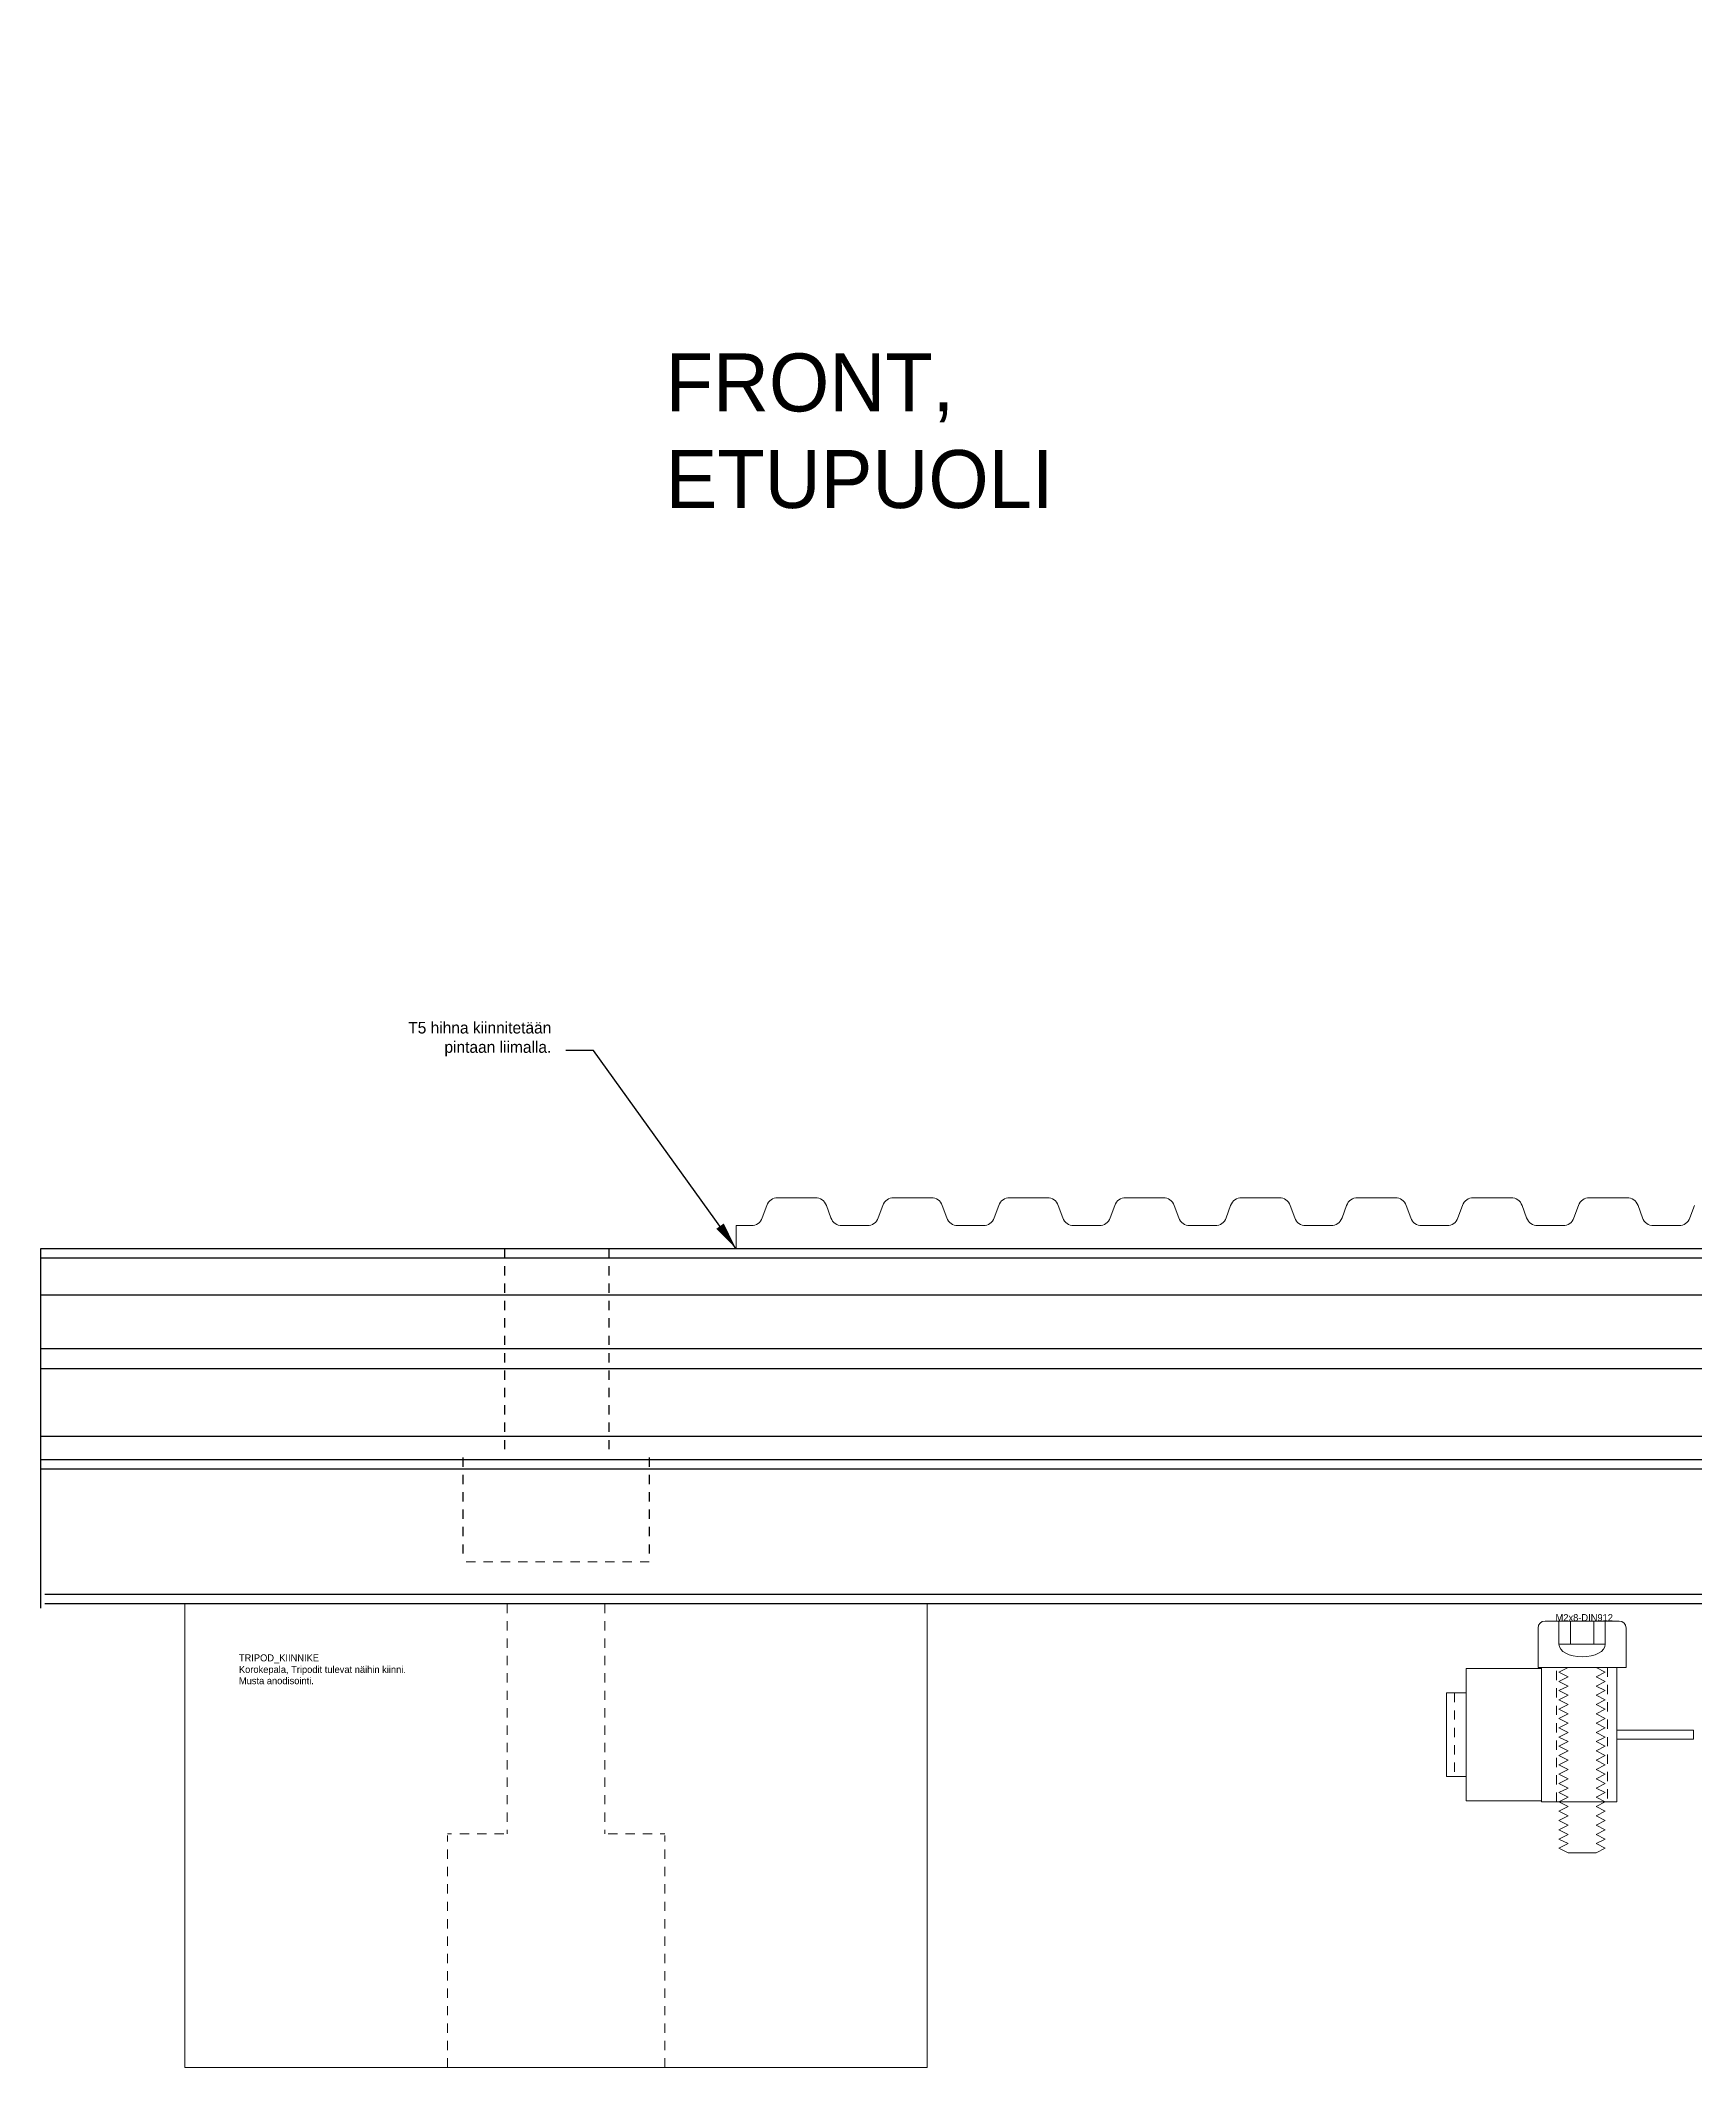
# Model space of a CAD drawing. Header units: millimetres. Extents: x -784753 to 2734, y -375 to 77802.
# Drawn here: x 864 to 935.3, y 68.8 to 156.2 of the extents above; entities that cross this region are included whole.
import ezdxf

# ---------------------------------------------------------------- set-up
doc = ezdxf.new("R2010")
doc.units = ezdxf.units.MM
doc.linetypes.add('phl_center', pattern=[0.75, 0.4, -0.35])
doc.linetypes.add('phl_thick', pattern=[0])
doc.layers.add('ATTRIBUUTIT', color=61, linetype='Continuous', plot=False)
for name, color, linetype in [('Comments', 50, 'Continuous'), ('HIHNA', 53, 'Continuous'), ('KELKKA', 6, 'Continuous'), ('KISKO', 253, 'Continuous'), ('PULTIT_MUTTERIT_RUUVIT', 131, 'Continuous'), ('RAJAKYTKIN', 3, 'Continuous')]:
    doc.layers.add(name, color=color, linetype=linetype)
doc.dimstyles.new('SAVPEK_01', dxfattribs={"dimtxt": 0.5, "dimasz": 1.2, "dimexe": 1.25, "dimexo": 0.625, "dimtad": 1, "dimjust": 3, "dimdsep": 46, "dimtxsty": 'Standard', "dimcen": -1.5, "dimclrt": 256, "dimadec": 0, "dimazin": 0, "dimtfac": 1, "dimtmove": 0, "dimatfit": 3, "dimfxl": 0, "dimarcsym": 0})

# ---------------------------------------------------------------- blocks, each defined once
blk = doc.blocks.new('T5-HIHNA-SUORA-LSIDE')
at = {"lineweight": 0}
for p, q in [((1561.976341090022, 87.91716271852886), (1556.976341090022, 87.91716271852886)), ((1566.976341090022, 87.91716271852886), (1561.976341090022, 87.91716271852886)), ((1561.976341090022, 87.91716271852886), (1561.976341090022, 87.91716271852886)), ((1571.976341090022, 87.91716271852886), (1566.976341090022, 87.91716271852886)), ((1566.976341090022, 87.91716271852886), (1566.976341090022, 87.91716271852886)), ((1576.976341090022, 87.91716271852886), (1571.976341090022, 87.91716271852886)), ((1571.976341090022, 87.91716271852886), (1571.976341090022, 87.91716271852886)), ((1581.976341090022, 87.91716271852886), (1576.976341090022, 87.91716271852886)), ((1576.976341090022, 87.91716271852886), (1576.976341090022, 87.91716271852886)), ((1586.976341090022, 87.91716271852886), (1581.976341090022, 87.91716271852886)), ((1581.976341090022, 87.91716271852886), (1581.976341090022, 87.91716271852886)), ((1591.976341090022, 87.91716271852886), (1586.976341090022, 87.91716271852886)), ((1586.976341090022, 87.91716271852886), (1586.976341090022, 87.91716271852886)), ((1596.976341090022, 87.91716271852886), (1591.976341090022, 87.91716271852886)), ((1591.976341090022, 87.91716271852886), (1591.976341090022, 87.91716271852886)), ((1601.976341090022, 87.91716271852886), (1596.976341090022, 87.91716271852886)), ((1596.976341090022, 87.91716271852886), (1596.976341090022, 87.91716271852886)), ((1602.080076991381, 87.91716271852886), (1601.976341090022, 87.91716271852886)), ((1601.976341090022, 87.91716271852886), (1601.976341090022, 87.91716271852886)), ((1602.080076991381, 86.91716271852886), (1602.080076991381, 87.91716271852886)), ((1560.956598548733, 86.58817279019172), (1560.75931935019, 86.04615264686606)), ((1561.976341090022, 86.91716271852886), (1561.426444859127, 86.91716271852886)), ((1561.976341090022, 86.91716271852886), (1562.526237320917, 86.91716271852886)), ((1562.99608363131, 86.5881727901916), (1563.193362829853, 86.04615264686618)), ((1565.956598548733, 86.58817279019172), (1565.75931935019, 86.04615264686606)), ((1566.976341090022, 86.91716271852886), (1566.426444859127, 86.91716271852886)), ((1566.976341090022, 86.91716271852886), (1567.526237320917, 86.91716271852886)), ((1567.99608363131, 86.5881727901916), (1568.193362829853, 86.04615264686606)), ((1570.956598548733, 86.5881727901916), (1570.75931935019, 86.04615264686606)), ((1571.976341090022, 86.91716271852886), (1571.426444859127, 86.91716271852886)), ((1571.976341090022, 86.91716271852886), (1572.526237320917, 86.91716271852886)), ((1572.99608363131, 86.5881727901916), (1573.193362829853, 86.04615264686606)), ((1575.956598548733, 86.5881727901916), (1575.75931935019, 86.04615264686606)), ((1576.976341090022, 86.91716271852886), (1576.426444859127, 86.91716271852886)), ((1576.976341090022, 86.91716271852886), (1577.526237320917, 86.91716271852886)), ((1577.99608363131, 86.5881727901916), (1578.193362829853, 86.04615264686606)), ((1580.956598548733, 86.5881727901916), (1580.75931935019, 86.04615264686606)), ((1581.976341090022, 86.91716271852886), (1581.426444859127, 86.91716271852886)), ((1581.976341090022, 86.91716271852886), (1582.526237320917, 86.91716271852886)), ((1582.99608363131, 86.5881727901916), (1583.193362829853, 86.04615264686606)), ((1585.956598548733, 86.5881727901916), (1585.75931935019, 86.04615264686606)), ((1586.976341090022, 86.91716271852886), (1586.426444859127, 86.91716271852886)), ((1586.976341090022, 86.91716271852886), (1587.526237320917, 86.91716271852886)), ((1587.99608363131, 86.5881727901916), (1588.193362829853, 86.04615264686606)), ((1590.956598548733, 86.5881727901916), (1590.75931935019, 86.04615264686606)), ((1591.976341090022, 86.91716271852886), (1591.426444859127, 86.91716271852886)), ((1591.976341090022, 86.91716271852886), (1592.526237320917, 86.91716271852886)), ((1592.99608363131, 86.5881727901916), (1593.193362829853, 86.04615264686606)), ((1595.956598548733, 86.5881727901916), (1595.75931935019, 86.04615264686606)), ((1596.976341090022, 86.91716271852886), (1596.426444859127, 86.91716271852886)), ((1596.976341090022, 86.91716271852886), (1597.526237320917, 86.91716271852886)), ((1597.99608363131, 86.5881727901916), (1598.193362829853, 86.04615264686606)), ((1600.956598548733, 86.5881727901916), (1600.75931935019, 86.04615264686606)), ((1601.976341090022, 86.91716271852886), (1601.426444859127, 86.91716271852886)), ((1601.976341090022, 86.91716271852886), (1602.080076991381, 86.91716271852886)), ((1563.663209140246, 85.71716271852893), (1565.289473039797, 85.71716271852893)), ((1568.663209140246, 85.71716271852881), (1570.289473039797, 85.71716271852881)), ((1573.663209140246, 85.71716271852881), (1575.289473039797, 85.71716271852881)), ((1578.663209140246, 85.71716271852881), (1580.289473039797, 85.71716271852881)), ((1583.663209140246, 85.71716271852881), (1585.289473039797, 85.71716271852881)), ((1588.663209140246, 85.71716271852881), (1590.289473039797, 85.71716271852881)), ((1593.663209140246, 85.71716271852881), (1595.289473039797, 85.71716271852881)), ((1598.663209140246, 85.71716271852881), (1600.289473039797, 85.71716271852881))]:
    blk.add_line(p, q, dxfattribs=at)
for centre, start, end in [((1561.426444859127, 86.41716271852886), 90, 160.0000000000197), ((1562.526237320917, 86.41716271852886), 19.99999999999815, 90), ((1566.426444859127, 86.41716271852886), 90, 160.0000000000074), ((1567.526237320917, 86.41716271852886), 19.99999999999815, 90), ((1571.426444859127, 86.41716271852886), 90, 160.0000000000197), ((1572.526237320917, 86.41716271852886), 19.99999999999815, 90), ((1576.426444859127, 86.41716271852886), 90, 160.0000000000197), ((1577.526237320917, 86.41716271852886), 19.99999999999815, 90), ((1581.426444859127, 86.41716271852886), 90, 160.0000000000197), ((1582.526237320917, 86.41716271852886), 19.99999999999815, 90), ((1586.426444859127, 86.41716271852886), 90, 160.0000000000197), ((1587.526237320917, 86.41716271852886), 19.99999999999815, 90), ((1591.426444859127, 86.41716271852886), 90, 160.0000000000197), ((1592.526237320917, 86.41716271852886), 19.99999999999815, 90), ((1596.426444859127, 86.41716271852886), 90, 160.0000000000197), ((1597.526237320917, 86.41716271852886), 19.99999999999815, 90), ((1601.426444859127, 86.41716271852886), 90, 160.0000000000197), ((1563.663209140246, 86.21716271852893), 199.9999999999982, 270), ((1565.289473039797, 86.21716271852893), 270, 339.9999999999896), ((1568.663209140246, 86.21716271852881), 199.9999999999982, 270), ((1570.289473039797, 86.21716271852881), 270, 340.0000000000019), ((1573.663209140246, 86.21716271852881), 199.9999999999982, 270), ((1575.289473039797, 86.21716271852881), 270, 340.0000000000019), ((1578.663209140246, 86.21716271852881), 199.9999999999982, 270), ((1580.289473039797, 86.21716271852881), 270, 340.0000000000019), ((1583.663209140246, 86.21716271852881), 199.9999999999982, 270), ((1585.289473039797, 86.21716271852881), 270, 340.0000000000019), ((1588.663209140246, 86.21716271852881), 199.9999999999982, 270), ((1590.289473039797, 86.21716271852881), 270, 340.0000000000019), ((1593.663209140246, 86.21716271852881), 199.9999999999982, 270), ((1595.289473039797, 86.21716271852881), 270, 340.0000000000019), ((1598.663209140246, 86.21716271852881), 199.9999999999982, 270), ((1600.289473039797, 86.21716271852881), 270, 340.0000000000019)]:
    blk.add_arc(centre, 0.5, start, end, dxfattribs=at)
blk = doc.blocks.new('KISKO-TS-15-1-LSIDE')
at = {"linetype": 'phl_thick'}
for p, q in [((73.11631396616599, 1.812547684726582), (271.5680778526787, 1.81254768472661)), ((271.7555301679522, -13.5), (271.7555301679522, 2)), ((72.92189593231546, 1.412547684726604), (271.5680778526787, 1.412547684726604)), ((70.29115373485592, -4), (271.7555301679522, -4)), ((70.09673570100608, -4.400000000000006), (271.7555301679522, -4.400000000000006)), ((69.61069061638091, -5.400000000000006), (271.7555301679522, -5.400000000000006)), ((68.19015094980205, -8.32265000000001), (271.7555301679522, -8.32265000000001)), ((67.7692237553897, -9.18867499999996), (271.7555301679522, -9.18867499999999)), ((66.64675075091168, -11.49807600000003), (271.7555301679522, -11.498076)), ((65.86814346476899, -13.09999999999999), (271.7555301679522, -13.09999999999999)), ((65.6737254309196, -13.50000000000003), (271.7555301679522, -13.5))]:
    blk.add_line(p, q, dxfattribs=at)
at = {"linetype": 'phl_center'}
for p, q in [((245.5055301679522, -4.5), (245.5055301679522, 0)), ((253.5524683166989, -4.5), (253.5524683166989, 0)), ((247.2555301679522, -13.5), (247.2555301679522, -4.5)), ((251.7555301679522, -13.5), (251.7555301679522, -4.5))]:
    blk.add_line(p, q, dxfattribs=at)
at = {"linetype": 'phl_center', "lineweight": 0}
blk.add_line((245.5055301679522, 0), (253.5524683166989, 0), dxfattribs=at)
at = {"layer": 'ATTRIBUUTIT', "lineweight": 0, "flags": 8}
for tag, p in [('_TYYPPI', (-20.78915164481668, -0.2964930656445119)), ('_KUVAUS', (-20.78915164481668, -0.7964928656445238)), ('_NOTES', (-20.78915164481668, -1.282928665094346)), ('_NOTES_RIVI2', (-20.78915164481668, -1.746930919008918)), ('_NOTES_RIVI3', (-20.78915164481668, -2.218700985267333))]:
    blk.add_attdef(tag, p, '', height=0.3, dxfattribs=at)
blk = doc.blocks.new('TRIPOD-KIINNITYS-PALA-LSIDE')
at = {"lineweight": 0}
for p, q in [((0, 0), (0, 20)), ((0, 20), (6, 20)), ((6, 20), (8.5, 20)), ((8.5, 20), (23.5, 20)), ((13.75, 20), (18.25, 20)), ((16, 20), (13.90000000000009, 20)), ((16, 20), (18.09999999999991, 20)), ((26, 20), (23.5, 20)), ((32, 20), (26, 20)), ((32, 0), (32, 20)), ((16, 0), (0, 0)), ((8.5, 0), (6, 0)), ((16, 0), (32, 0)), ((23.5, 0), (26, 0))]:
    blk.add_line(p, q, dxfattribs=at)
at = {"linetype": 'phl_center', "lineweight": 0}
for p, q in [((13.90000000000009, 20), (13.90000000000009, 10.07553032692067)), ((18.09999999999991, 20), (18.09999999999991, 10.07553032692067)), ((13.75, 10.07553032692067), (11.31999999999971, 10.07553032692067)), ((11.31999999999971, 0), (11.31999999999971, 10)), ((18.25, 10.07553032692067), (20.6899999999996, 10.07553032692067)), ((20.6899999999996, 0), (20.6899999999996, 10)), ((16, 0), (11.31999999999971, 0))]:
    blk.add_line(p, q, dxfattribs=at)
at = {"layer": 'ATTRIBUUTIT', "lineweight": 0, "flags": 8}
for tag, p in [('_TYYPPI', (2.326880084637196, 17.51724827334185)), ('_KUVAUS', (2.326880084637196, 17.01724847334184)), ('_NOTES', (2.326880084637196, 16.53081267389202)), ('_NOTES_RIVI2', (2.326880084637196, 16.06681041997744)), ('_NOTES_RIVI3', (2.326880084637196, 15.59504035371903))]:
    blk.add_attdef(tag, p, '', height=0.3, dxfattribs=at)
blk = doc.blocks.new('MICROSWITCH-FRONT')
at = {"lineweight": 0}
for p, q in [((1302.064342419351, 158.068001969272), (1302.064342419351, 152.368001969272)), ((1302.064342419351, 158.068001969272), (1305.314342419351, 158.068001969272)), ((1308.564342419351, 158.118001969272), (1305.314342419351, 158.118001969272)), ((1305.314342419351, 155.7157145976563), (1305.314342419351, 158.118001969272)), ((1307.064342419351, 158.118001969272), (1308.164342419351, 158.118001969272)), ((1308.564342419351, 152.318001969272), (1308.564342419351, 158.118001969272)), ((1301.214342419351, 155.218001969272), (1301.214342419351, 157.018001969272)), ((1301.214342419351, 157.0180019692719), (1301.214342419351, 153.418001969272)), ((1301.214342419351, 155.218001969272), (1301.214342419351, 157.018001969272)), ((1301.214342419351, 157.018001969272), (1302.064342419351, 157.018001969272)), ((1305.314342419351, 155.7157145976563), (1305.314342419351, 152.318001969272)), ((1301.214342419351, 155.218001969272), (1301.214342419351, 153.418001969272)), ((1311.864342419351, 155.418001969272), (1308.564342419351, 155.418001969272)), ((1311.864342419351, 155.018001969272), (1308.564342419351, 155.018001969272)), ((1311.864342419351, 155.218001969272), (1311.864342419351, 155.418001969272)), ((1311.864342419351, 155.218001969272), (1311.864342419351, 155.018001969272)), ((1301.214342419351, 153.418001969272), (1302.064342419351, 153.418001969272)), ((1305.314342419351, 152.368001969272), (1302.064342419351, 152.368001969272)), ((1305.314342419351, 152.318001969272), (1308.564342419351, 152.318001969272)), ((1308.164342419351, 152.318001969272), (1305.964342419351, 152.318001969272)), ((1308.564342419351, 152.318001969272), (1308.564342419351, 152.368001969272))]:
    blk.add_line(p, q, dxfattribs=at)
at = {"linetype": 'phl_center', "lineweight": 0}
for p, q in [((1305.964342419351, 152.318001969272), (1305.964342419351, 158.118001969272)), ((1308.164342419351, 158.118001969272), (1308.164342419351, 152.318001969272)), ((1301.564342419351, 157.018001969272), (1301.564342419351, 153.418001969272))]:
    blk.add_line(p, q, dxfattribs=at)
blk = doc.blocks.new('M2x8-DIN912')
at = {"lineweight": 0}
for p, q in [((1.97447853941776, 3.62108481076973), (0.2744785394177143, 3.62108481076973)), ((1.97447853941776, -0.1789151892302243), (1.97447853941776, 3.62108481076973)), ((-0.02552146058224025, 3.321084810769776), (-0.02552146058224025, 0.1210848107697302)), ((0.9744785394177597, 2.721084810769753), (-0.02552146058224025, 2.721084810769753)), ((0.9744785394177597, 1.721084810769753), (0.9744785394177597, 2.721084810769753)), ((1.97447853941776, 1.721084810769753), (1.97447853941776, 2.721084810769753)), ((1.97447853941776, 2.721084810769753), (1.97447853941776, 2.321084810769776)), ((1.97447853941776, 2.321084810769776), (2.174478539417805, 2.721084810769753)), ((2.174478539417805, 2.721084810769753), (2.374478539417851, 2.321084810769776)), ((2.374478539417851, 2.321084810769776), (2.574478539417896, 2.721084810769753)), ((2.574478539417896, 2.721084810769753), (2.774478539417942, 2.321084810769776)), ((2.774478539417714, 2.321084810769776), (2.97447853941776, 2.721084810769753)), ((2.97447853941776, 2.721084810769753), (3.174478539417805, 2.321084810769776)), ((3.174478539417805, 2.321084810769776), (3.374478539417851, 2.721084810769753)), ((3.374478539417851, 2.721084810769753), (3.574478539417896, 2.321084810769776)), ((3.574478539417669, 2.321084810769776), (3.774478539417714, 2.721084810769753)), ((3.774478539417714, 2.721084810769753), (3.97447853941776, 2.321084810769776)), ((3.97447853941776, 2.321084810769776), (4.174478539417805, 2.721084810769753)), ((4.174478539417805, 2.721084810769753), (4.374478539417851, 2.321084810769776)), ((4.374478539417851, 2.321084810769776), (4.574478539417896, 2.721084810769753)), ((4.574478539417896, 2.721084810769753), (4.774478539417942, 2.321084810769776)), ((4.774478539417714, 2.321084810769776), (4.97447853941776, 2.721084810769753)), ((4.97447853941776, 2.721084810769753), (5.174478539417805, 2.321084810769776)), ((5.174478539417805, 2.321084810769776), (5.374478539417851, 2.721084810769753)), ((5.374478539417851, 2.721084810769753), (5.574478539417896, 2.321084810769776)), ((5.574478539417669, 2.321084810769776), (5.774478539417714, 2.721084810769753)), ((5.774478539417714, 2.721084810769753), (5.97447853941776, 2.321084810769776)), ((5.97447853941776, 2.321084810769776), (6.174478539417805, 2.721084810769753)), ((6.174478539417805, 2.721084810769753), (6.374478539417851, 2.321084810769776)), ((6.374478539417851, 2.321084810769776), (6.574478539417896, 2.721084810769753)), ((6.574478539417896, 2.721084810769753), (6.774478539417942, 2.321084810769776)), ((6.774478539417714, 2.321084810769776), (6.97447853941776, 2.721084810769753)), ((6.97447853941776, 2.721084810769753), (7.174478539417805, 2.321084810769776)), ((7.174478539417805, 2.321084810769776), (7.374478539417851, 2.721084810769753)), ((7.374478539417851, 2.721084810769753), (7.574478539417896, 2.321084810769776)), ((7.574478539417669, 2.321084810769776), (7.774478539417714, 2.721084810769753)), ((7.774478539417714, 2.721084810769753), (7.97447853941776, 2.321084810769776)), ((7.97447853941776, 2.321084810769776), (8.174478539417805, 2.721084810769753)), ((8.174478539417805, 2.721084810769753), (8.37447853941785, 2.321084810769776)), ((8.37447853941785, 2.321084810769776), (8.574478539417896, 2.721084810769753)), ((8.574478539417896, 2.721084810769753), (8.774478539417942, 2.321084810769776)), ((8.774478539417714, 2.321084810769776), (8.97447853941776, 2.721084810769753)), ((8.97447853941776, 2.721084810769753), (9.174478539417805, 2.321084810769776)), ((9.174478539417805, 2.321084810769776), (9.37447853941785, 2.721084810769753)), ((9.37447853941785, 2.721084810769753), (9.574478539417896, 2.321084810769776)), ((9.574478539417669, 2.321084810769776), (9.774478539417714, 2.721084810769753)), ((9.774478539417714, 2.721084810769753), (9.97447853941776, 2.321084810769776)), ((0.9744785394177597, 2.221084810769753), (-0.02552146058224025, 2.221084810769753)), ((9.97447853941776, 2.321084810769776), (9.97447853941776, 1.12108481076973)), ((0.9744785394177597, 1.221084810769753), (-0.02552146058224025, 1.221084810769753)), ((0.9744785394177597, 1.721084810769753), (0.9744785394177597, 0.721084810769753)), ((1.97447853941776, 1.721084810769753), (1.97447853941776, 0.721084810769753)), ((1.97447853941776, 0.721084810769753), (1.97447853941776, 1.12108481076973)), ((1.97447853941776, 1.12108481076973), (2.174478539417805, 0.721084810769753)), ((2.174478539417805, 0.721084810769753), (2.374478539417851, 1.12108481076973)), ((2.374478539417851, 1.12108481076973), (2.574478539417896, 0.721084810769753)), ((2.574478539417896, 0.721084810769753), (2.774478539417942, 1.12108481076973)), ((2.774478539417714, 1.12108481076973), (2.97447853941776, 0.721084810769753)), ((2.97447853941776, 0.721084810769753), (3.174478539417805, 1.12108481076973)), ((3.174478539417805, 1.12108481076973), (3.374478539417851, 0.721084810769753)), ((3.374478539417851, 0.721084810769753), (3.574478539417896, 1.12108481076973)), ((3.574478539417669, 1.12108481076973), (3.774478539417714, 0.721084810769753)), ((3.774478539417714, 0.721084810769753), (3.97447853941776, 1.12108481076973)), ((3.97447853941776, 1.12108481076973), (4.174478539417805, 0.721084810769753)), ((4.174478539417805, 0.721084810769753), (4.374478539417851, 1.12108481076973)), ((4.374478539417851, 1.12108481076973), (4.574478539417896, 0.721084810769753)), ((4.574478539417896, 0.721084810769753), (4.774478539417942, 1.12108481076973)), ((4.774478539417714, 1.12108481076973), (4.97447853941776, 0.721084810769753)), ((4.97447853941776, 0.721084810769753), (5.174478539417805, 1.12108481076973)), ((5.174478539417805, 1.12108481076973), (5.374478539417851, 0.721084810769753)), ((5.374478539417851, 0.721084810769753), (5.574478539417896, 1.12108481076973)), ((5.574478539417669, 1.12108481076973), (5.774478539417714, 0.721084810769753)), ((5.774478539417714, 0.721084810769753), (5.97447853941776, 1.12108481076973)), ((5.97447853941776, 1.12108481076973), (6.174478539417805, 0.721084810769753)), ((6.174478539417805, 0.721084810769753), (6.374478539417851, 1.12108481076973)), ((6.374478539417851, 1.12108481076973), (6.574478539417896, 0.721084810769753)), ((6.574478539417896, 0.721084810769753), (6.774478539417942, 1.12108481076973)), ((6.774478539417714, 1.12108481076973), (6.97447853941776, 0.721084810769753)), ((6.97447853941776, 0.721084810769753), (7.174478539417805, 1.12108481076973)), ((7.174478539417805, 1.12108481076973), (7.374478539417851, 0.721084810769753)), ((7.374478539417851, 0.721084810769753), (7.574478539417896, 1.12108481076973)), ((7.574478539417669, 1.12108481076973), (7.774478539417714, 0.721084810769753)), ((7.774478539417714, 0.721084810769753), (7.97447853941776, 1.12108481076973)), ((7.97447853941776, 1.12108481076973), (8.174478539417805, 0.721084810769753)), ((8.174478539417805, 0.721084810769753), (8.37447853941785, 1.12108481076973)), ((8.37447853941785, 1.12108481076973), (8.574478539417896, 0.721084810769753)), ((8.574478539417896, 0.721084810769753), (8.774478539417942, 1.12108481076973)), ((8.774478539417714, 1.12108481076973), (8.97447853941776, 0.721084810769753)), ((8.97447853941776, 0.721084810769753), (9.174478539417805, 1.12108481076973)), ((9.174478539417805, 1.12108481076973), (9.37447853941785, 0.721084810769753)), ((9.37447853941785, 0.721084810769753), (9.574478539417896, 1.12108481076973)), ((9.574478539417669, 1.12108481076973), (9.774478539417714, 0.721084810769753)), ((9.774478539417714, 0.721084810769753), (9.97447853941776, 1.12108481076973)), ((0.9744785394177597, 0.721084810769753), (-0.02552146058224025, 0.721084810769753)), ((0.2744785394177143, -0.1789151892302243), (1.97447853941776, -0.1789151892302243))]:
    blk.add_line(p, q, dxfattribs=at)
for centre, start, end in [((0.2744785394177143, 3.321084810769776), 90, 180), ((0.2744785394177143, 0.1210848107697302), 180, 270)]:
    blk.add_arc(centre, 0.3, start, end, dxfattribs=at)
blk.add_ellipse((0.9744785394177597, 1.721084810769753), major_axis=(0, 1), ratio=0.5458049766280055, start_param=3.141592653589793, end_param=6.283185307179586, dxfattribs=at)
at = {"layer": 'ATTRIBUUTIT', "lineweight": 0, "flags": 8}
blk.add_attdef('_TYYPPI', (-0.02552146058224025, 0.5762522809476422), '', height=0.3, rotation=90, dxfattribs=at)

msp = doc.modelspace()

# ---------------------------------------------------------------- block references
at = {"layer": 'HIHNA', "lineweight": 0, "rotation": 180}
msp.add_blockref('T5-HIHNA-SUORA-LSIDE', (2496.056819686184, 192.0101412097205), dxfattribs=at)
at = {"layer": 'KELKKA', "lineweight": 0}
msp.add_blockref('TRIPOD-KIINNITYS-PALA-LSIDE', (870.2032736204295, 68.7804308064652), dxfattribs=at).add_auto_attribs({'_TYYPPI': 'TRIPOD_KIINNIKE', '_KUVAUS': 'Korokepala, Tripodit tulevat näihin kiinni.', '_NOTES': 'Musta anodisointi.'})
at = {"layer": 'KISKO', "lineweight": 0, "rotation": 180}
msp.add_blockref('KISKO-TS-15-1-LSIDE', (1135.732272862755, 90.59297849119179), dxfattribs=at)
at = {"layer": 'PULTIT_MUTTERIT_RUUVIT', "lineweight": 0, "rotation": 270}
msp.add_blockref('M2x8-DIN912', (928.7316425383287, 88.00794837231894), dxfattribs=at).add_auto_attribs({'_TYYPPI': 'M2x8-DIN912'})
at = {"layer": 'RAJAKYTKIN', "lineweight": 0}
msp.add_blockref('MICROSWITCH-FRONT', (-376.6116150702529, -72.08453213637083), dxfattribs=at)

# ---------------------------------------------------------------- texts
at = {"layer": 'Comments', "lineweight": 0}
for s, insert, char_height, width, attachment_point in [('FRONT, ETUPUOLI', (890.9318915868507, 142.7087483854789), 2.5, 22.02019016947327, 1), ('T5 hihna kiinnitetään pintaan liimalla.', (886.00236192295, 112.3932570213233), 0.5, 7.300037518785757, 9)]:
    msp.add_mtext(s, dxfattribs=dict(at, insert=insert, char_height=char_height, width=width, attachment_point=attachment_point))

# ---------------------------------------------------------------- leaders
at = {"layer": 'Comments', "lineweight": 0, "annotation_type": 0, "has_hookline": 1, "hookline_direction": 1, "text_width": 6.25}
msp.add_leader([(893.9767426948029, 104.0929784911918), (887.82736192295, 112.6432570213233), (886.62736192295, 112.6432570213233)], dimstyle='SAVPEK_01', override={"dimgap": 0.625, "dimtad": 0}, dxfattribs=at)

doc.saveas('drawing.dxf')
